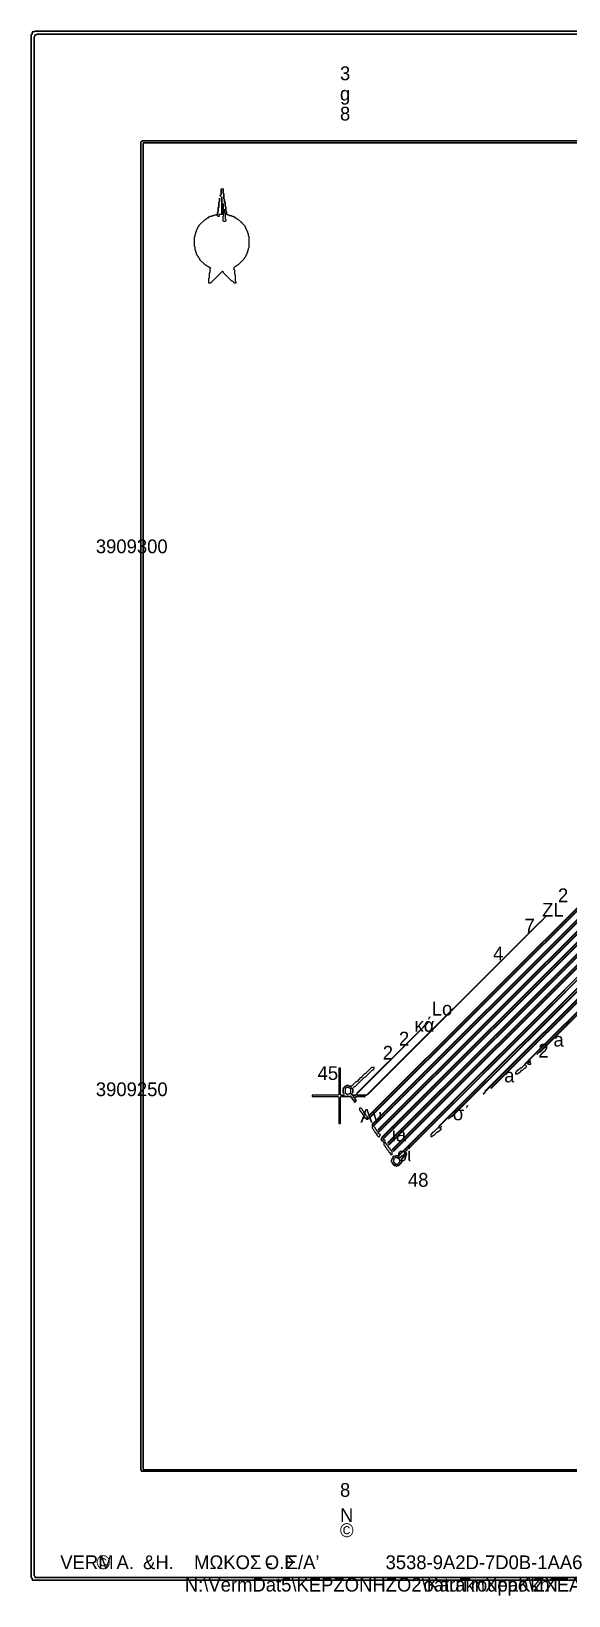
# Model space of a CAD drawing. Header units: metres. Extents: x 7 to 3931, y 6 to 2277.
# Drawn here: x 7 to 786, y 6 to 2277 of the extents above; entities that cross this region are included whole.
import ezdxf

# ---------------------------------------------------------------- set-up
doc = ezdxf.new("R2010")
doc.units = ezdxf.units.M

msp = doc.modelspace()

# ---------------------------------------------------------------- linework, layer by layer
for p, q in [((8, 2273), (7, 2272)), ((7, 2272), (8, 2273)), ((7, 2272), (7, 33)), ((7, 33), (7, 2272)), ((11, 2276), (8, 2276)), ((8, 2276), (8, 2273)), ((8, 2275), (9, 2276)), ((8, 2273), (8, 2275)), ((9, 2276), (11, 2276)), ((12, 2277), (11, 2276)), ((11, 2276), (12, 2277)), ((2291, 2277), (12, 2277)), ((12, 2277), (2291, 2277)), ((14, 2272), (12, 2272)), ((12, 2272), (12, 2270)), ((12, 2271), (13, 2272)), ((12, 2270), (12, 2271)), ((13, 2272), (14, 2272)), ((15, 2273), (14, 2272)), ((14, 2272), (15, 2273)), ((2288, 2273), (15, 2273)), ((15, 2273), (2288, 2273)), ((12, 2270), (11, 2269)), ((11, 2269), (12, 2270)), ((11, 2269), (11, 36)), ((11, 36), (11, 2269)), ((168, 2118), (166, 2116)), ((166, 2116), (168, 2118)), ((166, 2116), (166, 188)), ((166, 189), (166, 2116)), ((2135, 2118), (168, 2118)), ((168, 2118), (2135, 2118)), ((169, 2115), (169, 189)), ((2134, 2115), (169, 2115)), ((169, 2114), (170, 2115)), ((169, 191), (169, 2114)), ((170, 2115), (2133, 2115)), ((283, 2049), (282, 2048)), ((282, 2048), (283, 2049)), ((282, 2048), (282, 2040)), ((282, 2040), (282, 2048)), ((285, 2042), (285, 2049)), ((285, 2049), (285, 2042)), ((278, 2021), (279, 2022)), ((279, 2022), (278, 2021)), ((278, 2015), (278, 2021)), ((278, 2021), (278, 2015)), ((279, 2029), (280, 2030)), ((280, 2030), (279, 2029)), ((279, 2022), (279, 2029)), ((279, 2029), (279, 2022)), ((280, 2030), (280, 2035)), ((280, 2035), (280, 2030)), ((282, 2040), (281, 2039)), ((281, 2039), (282, 2040)), ((281, 2039), (281, 2038)), ((281, 2038), (281, 2039)), ((281, 2038), (283, 2036)), ((283, 2036), (281, 2038)), ((283, 2036), (283, 2012)), ((283, 2012), (283, 2036)), ((286, 2041), (285, 2042)), ((285, 2042), (286, 2041)), ((285, 2012), (285, 2027)), ((285, 2027), (285, 2012)), ((286, 2034), (286, 2041)), ((286, 2041), (286, 2034)), ((287, 2033), (286, 2034)), ((286, 2034), (287, 2033)), ((287, 2030), (286, 2029)), ((286, 2029), (287, 2030)), ((287, 2030), (287, 2033)), ((287, 2033), (287, 2030)), ((288, 2029), (287, 2030)), ((287, 2030), (288, 2029)), ((288, 2023), (288, 2029)), ((288, 2029), (288, 2023)), ((289, 2022), (288, 2023)), ((288, 2023), (289, 2022)), ((289, 2016), (289, 2022)), ((289, 2022), (289, 2016)), ((259, 2004), (250, 1995)), ((260, 2004), (259, 2004)), ((262, 2006), (260, 2004)), ((263, 2006), (262, 2006)), ((264, 2007), (263, 2006)), ((265, 2007), (264, 2007)), ((266, 2008), (265, 2007)), ((268, 2008), (266, 2008)), ((269, 2009), (268, 2008)), ((271, 2009), (269, 2009)), ((272, 2010), (271, 2009)), ((275, 2010), (272, 2010)), ((277, 2012), (275, 2010)), ((276, 2010), (277, 2011)), ((278, 2008), (276, 2010)), ((277, 2014), (278, 2015)), ((278, 2015), (277, 2014)), ((277, 2011), (277, 2014)), ((277, 2014), (277, 2012)), ((279, 2008), (278, 2008)), ((282, 2011), (279, 2011)), ((279, 2011), (279, 2010)), ((279, 2010), (280, 2009)), ((280, 2009), (279, 2008)), ((283, 2012), (282, 2011)), ((284, 2011), (283, 2012)), ((285, 2012), (284, 2011)), ((286, 2011), (285, 2012)), ((285, 2010), (286, 2011)), ((286, 2009), (285, 2010)), ((285, 2008), (286, 2009)), ((285, 2002), (285, 2008)), ((286, 2001), (285, 2002)), ((288, 2001), (286, 2001)), ((287, 2014), (287, 2019)), ((287, 2019), (287, 2014)), ((288, 2013), (287, 2014)), ((287, 2014), (288, 2013)), ((288, 2012), (288, 2013)), ((288, 2013), (288, 2005)), ((289, 2011), (288, 2012)), ((288, 2005), (289, 2004)), ((289, 2002), (288, 2001)), ((290, 2015), (289, 2016)), ((289, 2016), (290, 2015)), ((290, 2012), (289, 2011)), ((289, 2004), (289, 2002)), ((290, 2012), (290, 2015)), ((290, 2015), (290, 2012)), ((292, 2010), (290, 2012)), ((294, 2010), (292, 2010)), ((295, 2009), (294, 2010)), ((297, 2009), (295, 2009)), ((298, 2008), (297, 2009)), ((300, 2008), (298, 2008)), ((301, 2007), (300, 2008)), ((302, 2007), (301, 2007)), ((303, 2006), (302, 2007)), ((304, 2006), (303, 2006)), ((306, 2004), (304, 2006)), ((307, 2004), (306, 2004)), ((311, 2000), (307, 2004)), ((312, 2000), (311, 2000)), ((312, 1999), (312, 2000)), ((317, 1994), (312, 1999)), ((244, 1979), (243, 1978)), ((243, 1978), (243, 1965)), ((245, 1983), (244, 1982)), ((244, 1982), (244, 1979)), ((246, 1986), (245, 1985)), ((245, 1985), (245, 1983)), ((247, 1989), (246, 1988)), ((246, 1988), (246, 1986)), ((248, 1991), (247, 1990)), ((247, 1990), (247, 1989)), ((250, 1994), (248, 1992)), ((248, 1992), (248, 1991)), ((250, 1995), (250, 1994)), ((317, 1993), (317, 1994)), ((318, 1992), (317, 1993)), ((318, 1991), (318, 1992)), ((319, 1990), (318, 1991)), ((319, 1989), (319, 1990)), ((320, 1988), (319, 1989)), ((320, 1987), (320, 1988)), ((321, 1986), (320, 1987)), ((321, 1984), (321, 1986)), ((322, 1983), (321, 1984)), ((322, 1980), (322, 1983)), ((323, 1979), (322, 1980)), ((323, 1963), (323, 1979)), ((243, 1965), (244, 1964)), ((244, 1964), (244, 1960)), ((244, 1960), (245, 1959)), ((245, 1959), (245, 1957)), ((245, 1957), (246, 1956)), ((246, 1956), (246, 1954)), ((246, 1954), (247, 1953)), ((247, 1953), (247, 1952)), ((319, 1953), (320, 1954)), ((319, 1952), (319, 1953)), ((320, 1956), (321, 1957)), ((320, 1954), (320, 1956)), ((321, 1959), (322, 1960)), ((321, 1957), (321, 1959)), ((322, 1962), (323, 1963)), ((322, 1960), (322, 1962)), ((247, 1952), (249, 1950)), ((249, 1950), (249, 1949)), ((249, 1949), (251, 1947)), ((251, 1947), (251, 1946)), ((251, 1946), (259, 1938)), ((259, 1938), (260, 1938)), ((260, 1938), (262, 1936)), ((262, 1936), (263, 1936)), ((263, 1936), (264, 1935)), ((264, 1935), (265, 1935)), ((265, 1935), (267, 1933)), ((267, 1933), (266, 1932)), ((266, 1932), (266, 1927)), ((301, 1934), (303, 1936)), ((301, 1931), (301, 1934)), ((302, 1930), (301, 1931)), ((302, 1924), (302, 1930)), ((303, 1936), (304, 1936)), ((304, 1936), (306, 1938)), ((306, 1938), (307, 1938)), ((307, 1938), (316, 1947)), ((316, 1948), (318, 1950)), ((316, 1947), (316, 1948)), ((318, 1951), (319, 1952)), ((318, 1950), (318, 1951)), ((265, 1919), (264, 1918)), ((264, 1918), (264, 1912)), ((264, 1912), (267, 1912)), ((266, 1927), (265, 1926)), ((265, 1926), (265, 1919)), ((267, 1912), (284, 1929)), ((284, 1929), (285, 1928)), ((285, 1928), (285, 1927)), ((285, 1927), (297, 1915)), ((297, 1915), (298, 1915)), ((298, 1915), (301, 1912)), ((301, 1912), (304, 1912)), ((303, 1923), (302, 1924)), ((303, 1914), (303, 1923)), ((304, 1913), (303, 1914)), ((304, 1912), (304, 1913)), ((1637, 1777), (524, 664)), ((524, 663), (1638, 1777)), ((1639, 1775), (525, 661)), ((526, 661), (1639, 1774)), ((1611, 1764), (516, 669)), ((519, 671), (1611, 1763)), ((529, 652), (1644, 1767)), ((1644, 1768), (530, 654)), ((532, 651), (1647, 1766)), ((1645, 1765), (532, 652)), ((780, 886), (1650, 1756)), ((782, 884), (1652, 1754)), ((515, 671), (1582, 1738)), ((1572, 1729), (515, 672)), ((1656, 1746), (598, 688)), ((598, 687), (1657, 1746)), ((1658, 1744), (612, 698)), ((617, 702), (1660, 1745)), ((1662, 1736), (665, 739)), ((665, 738), (1663, 1736)), ((1664, 1734), (673, 743)), ((674, 743), (1666, 1735)), ((1669, 1725), (727, 783)), ((727, 782), (1670, 1725)), ((1671, 1723), (740, 792)), ((745, 796), (1671, 1722)), ((1373, 1546), (510, 683)), ((1375, 1544), (510, 679)), ((1276, 1462), (503, 689)), ((505, 690), (1276, 1461)), ((501, 690), (1256, 1445)), ((1246, 1436), (501, 691)), ((510, 682), (1209, 1381)), ((512, 680), (1211, 1379)), ((1126, 1329), (496, 699)), ((497, 699), (1118, 1320)), ((1070, 1277), (496, 703)), ((497, 703), (1086, 1292)), ((968, 1074), (539, 645)), ((970, 1072), (549, 651)), ((744, 984), (493, 733)), ((495, 734), (754, 993)), ((745, 984), (744, 984)), ((754, 993), (745, 984)), ((780, 885), (780, 886)), ((540, 645), (780, 885)), ((555, 656), (782, 883)), ((782, 883), (782, 884)), ((479, 735), (584, 840)), ((570, 827), (479, 736)), ((571, 827), (570, 827)), ((575, 831), (571, 827)), ((577, 834), (575, 832)), ((575, 832), (575, 831)), ((578, 834), (577, 834)), ((580, 836), (578, 834)), ((582, 839), (580, 837)), ((580, 837), (580, 836)), ((583, 839), (582, 839)), ((584, 840), (583, 839)), ((740, 792), (744, 796)), ((744, 796), (745, 796)), ((455, 772), (453, 772)), ((453, 772), (453, 734)), ((455, 734), (455, 772)), ((500, 773), (491, 764)), ((504, 773), (500, 773)), ((504, 771), (504, 773)), ((716, 772), (713, 769)), ((717, 772), (716, 772)), ((723, 778), (717, 772)), ((719, 769), (722, 772)), ((722, 772), (723, 772)), ((725, 781), (723, 779)), ((723, 778), (726, 781)), ((723, 779), (723, 778)), ((723, 777), (723, 778)), ((725, 775), (723, 777)), ((723, 772), (725, 774)), ((726, 781), (725, 781)), ((725, 774), (725, 775)), ((727, 782), (726, 781)), ((726, 781), (727, 781)), ((728, 780), (726, 778)), ((726, 778), (727, 779)), ((727, 783), (727, 782)), ((727, 781), (727, 782)), ((727, 781), (728, 780)), ((728, 780), (727, 781)), ((727, 779), (728, 778)), ((731, 783), (728, 780)), ((728, 778), (731, 778)), ((730, 782), (731, 783)), ((730, 780), (730, 782)), ((731, 779), (730, 780)), ((731, 778), (731, 779)), ((477, 752), (471, 746)), ((477, 746), (490, 759)), ((478, 752), (477, 752)), ((479, 753), (478, 752)), ((480, 753), (479, 753)), ((481, 754), (480, 753)), ((482, 755), (481, 755)), ((481, 755), (481, 754)), ((483, 756), (482, 755)), ((484, 758), (483, 757)), ((483, 757), (483, 756)), ((485, 758), (484, 758)), ((486, 759), (485, 758)), ((490, 764), (486, 760)), ((486, 760), (486, 759)), ((491, 764), (490, 764)), ((490, 759), (491, 759)), ((491, 759), (501, 769)), ((501, 769), (502, 769)), ((502, 769), (504, 771)), ((712, 769), (709, 766)), ((709, 766), (709, 764)), ((709, 764), (712, 764)), ((713, 769), (712, 769)), ((712, 764), (714, 766)), ((714, 766), (715, 766)), ((715, 766), (718, 769)), ((718, 769), (719, 769)), ((452, 733), (414, 733)), ((414, 733), (414, 731)), ((414, 731), (452, 731)), ((453, 734), (452, 733)), ((452, 731), (453, 730)), ((453, 730), (453, 692)), ((456, 733), (455, 734)), ((455, 732), (456, 733)), ((456, 731), (455, 732)), ((455, 730), (456, 731)), ((455, 692), (455, 730)), ((456, 733), (461, 733)), ((461, 733), (456, 733)), ((470, 731), (456, 731)), ((456, 731), (469, 731)), ((459, 742), (464, 747)), ((462, 746), (459, 743)), ((459, 743), (459, 737)), ((459, 737), (459, 742)), ((459, 737), (460, 736)), ((460, 736), (459, 737)), ((460, 736), (460, 735)), ((460, 735), (460, 736)), ((463, 746), (462, 746)), ((464, 744), (462, 742)), ((462, 742), (462, 737)), ((462, 737), (463, 736)), ((464, 747), (463, 746)), ((463, 736), (463, 735)), ((463, 735), (464, 735)), ((467, 747), (464, 747)), ((464, 747), (467, 747)), ((467, 744), (464, 744)), ((464, 735), (465, 734)), ((465, 734), (466, 734)), ((466, 734), (467, 735)), ((468, 746), (467, 747)), ((467, 747), (468, 746)), ((468, 743), (467, 744)), ((467, 735), (468, 735)), ((471, 746), (468, 746)), ((468, 746), (469, 746)), ((469, 743), (468, 743)), ((468, 735), (470, 737)), ((469, 746), (470, 745)), ((470, 744), (469, 743)), ((469, 731), (472, 728)), ((470, 745), (470, 744)), ((470, 742), (471, 743)), ((470, 737), (470, 742)), ((473, 737), (470, 734)), ((470, 734), (471, 734)), ((472, 729), (470, 731)), ((471, 743), (473, 741)), ((471, 735), (473, 737)), ((473, 733), (471, 735)), ((471, 734), (474, 731)), ((472, 728), (472, 729)), ((475, 725), (472, 728)), ((472, 728), (472, 727)), ((472, 727), (475, 724)), ((473, 743), (476, 746)), ((473, 737), (473, 743)), ((473, 741), (473, 737)), ((477, 733), (473, 733)), ((473, 732), (474, 733)), ((474, 731), (473, 732)), ((474, 733), (477, 733)), ((474, 731), (474, 730)), ((474, 730), (474, 731)), ((474, 730), (476, 728)), ((475, 729), (474, 730)), ((475, 729), (476, 730)), ((476, 730), (475, 729)), ((478, 726), (475, 729)), ((476, 746), (477, 746)), ((476, 730), (478, 730)), ((477, 730), (476, 730)), ((476, 728), (476, 727)), ((476, 727), (478, 725)), ((479, 735), (477, 733)), ((477, 733), (478, 734)), ((478, 731), (477, 730)), ((478, 734), (479, 734)), ((478, 730), (479, 731)), ((491, 731), (478, 731)), ((479, 736), (479, 735)), ((479, 734), (479, 735)), ((480, 733), (479, 734)), ((479, 734), (480, 733)), ((479, 731), (490, 731)), ((493, 733), (480, 733)), ((480, 733), (493, 733)), ((490, 731), (491, 730)), ((491, 730), (491, 731)), ((493, 733), (494, 734)), ((494, 734), (495, 734)), ((665, 738), (662, 735)), ((662, 735), (663, 735)), ((663, 735), (665, 737)), ((665, 739), (665, 738)), ((665, 737), (665, 738)), ((673, 743), (674, 743)), ((475, 724), (475, 725)), ((476, 723), (475, 724)), ((475, 724), (475, 723)), ((475, 723), (476, 723)), ((478, 725), (476, 723)), ((476, 723), (478, 725)), ((478, 725), (478, 726)), ((485, 714), (483, 714)), ((483, 714), (483, 711)), ((483, 711), (484, 710)), ((484, 710), (484, 709)), ((484, 709), (487, 706)), ((487, 712), (485, 714)), ((487, 711), (487, 712)), ((489, 709), (487, 711)), ((487, 706), (487, 705)), ((487, 705), (490, 702)), ((489, 708), (489, 709)), ((492, 705), (489, 708)), ((492, 704), (492, 705)), ((495, 701), (492, 704)), ((453, 692), (455, 692)), ((490, 702), (490, 701)), ((490, 701), (493, 698)), ((493, 698), (495, 698)), ((495, 700), (495, 701)), ((496, 699), (495, 700)), ((495, 698), (496, 699)), ((496, 703), (497, 703)), ((496, 699), (497, 699)), ((501, 691), (501, 685)), ((502, 689), (501, 690)), ((501, 685), (503, 683)), ((503, 689), (502, 689)), ((503, 689), (504, 690)), ((504, 688), (503, 689)), ((503, 683), (503, 682)), ((503, 682), (505, 680)), ((504, 690), (505, 690)), ((504, 687), (504, 688)), ((506, 685), (504, 687)), ((506, 684), (506, 685)), ((508, 682), (506, 684)), ((508, 681), (508, 682)), ((510, 683), (510, 682)), ((596, 685), (590, 679)), ((597, 685), (596, 685)), ((596, 679), (599, 682)), ((598, 686), (597, 685)), ((598, 688), (598, 686)), ((598, 686), (598, 687)), ((599, 685), (598, 686)), ((602, 688), (599, 685)), ((599, 682), (600, 682)), ((600, 686), (602, 688)), ((600, 685), (600, 686)), ((601, 684), (600, 685)), ((600, 682), (601, 683)), ((601, 683), (601, 684)), ((612, 698), (616, 702)), ((616, 702), (617, 702)), ((505, 680), (505, 679)), ((505, 679), (508, 676)), ((510, 679), (508, 681)), ((508, 676), (508, 675)), ((508, 675), (510, 673)), ((510, 679), (511, 680)), ((510, 678), (510, 679)), ((513, 675), (510, 678)), ((510, 673), (510, 672)), ((510, 672), (511, 673)), ((511, 680), (512, 680)), ((511, 673), (512, 672)), ((512, 674), (513, 675)), ((512, 672), (512, 674)), ((515, 671), (514, 670)), ((514, 670), (514, 667)), ((514, 667), (516, 667)), ((515, 672), (515, 671)), ((515, 670), (515, 671)), ((516, 669), (515, 670)), ((516, 667), (517, 666)), ((517, 670), (518, 671)), ((517, 669), (517, 670)), ((518, 668), (517, 669)), ((517, 666), (517, 665)), ((517, 665), (518, 664)), ((518, 671), (519, 671)), ((519, 668), (518, 668)), ((518, 664), (518, 661)), ((518, 661), (520, 659)), ((520, 667), (519, 668)), ((520, 664), (520, 667)), ((523, 661), (520, 664)), ((520, 659), (520, 658)), ((523, 660), (523, 661)), ((525, 658), (523, 660)), ((524, 664), (524, 663)), ((525, 661), (526, 661)), ((589, 679), (586, 676)), ((586, 676), (586, 673)), ((586, 673), (588, 673)), ((588, 673), (590, 675)), ((590, 679), (589, 679)), ((590, 675), (591, 675)), ((591, 675), (595, 679)), ((595, 679), (596, 679)), ((520, 658), (522, 656)), ((522, 656), (522, 655)), ((522, 655), (525, 652)), ((525, 657), (525, 658)), ((527, 655), (525, 657)), ((525, 652), (525, 651)), ((525, 651), (527, 649)), ((527, 654), (527, 655)), ((529, 652), (527, 654)), ((527, 649), (527, 648)), ((527, 648), (528, 647)), ((528, 647), (530, 647)), ((530, 653), (529, 652)), ((530, 651), (529, 652)), ((530, 640), (529, 639)), ((529, 639), (530, 640)), ((529, 639), (529, 636)), ((529, 636), (529, 639)), ((529, 636), (530, 635)), ((534, 631), (529, 636)), ((530, 654), (530, 653)), ((530, 647), (530, 651)), ((531, 642), (530, 641)), ((530, 641), (531, 642)), ((530, 641), (530, 640)), ((530, 640), (530, 641)), ((532, 644), (531, 644)), ((531, 644), (531, 642)), ((531, 642), (532, 642)), ((532, 652), (532, 651)), ((533, 645), (532, 644)), ((532, 642), (533, 641)), ((533, 640), (532, 639)), ((532, 639), (532, 636)), ((532, 636), (535, 633)), ((534, 644), (533, 645)), ((533, 641), (533, 640)), ((535, 645), (534, 644)), ((534, 643), (536, 645)), ((535, 642), (534, 643)), ((539, 645), (535, 645)), ((538, 642), (535, 642)), ((536, 645), (540, 645)), ((539, 641), (538, 642)), ((538, 633), (541, 636)), ((540, 641), (539, 641)), ((544, 636), (539, 631)), ((541, 640), (540, 641)), ((542, 643), (541, 643)), ((541, 643), (542, 643)), ((541, 636), (541, 640)), ((544, 645), (542, 643)), ((542, 643), (543, 644)), ((543, 644), (544, 644)), ((547, 644), (543, 640)), ((543, 640), (544, 639)), ((544, 644), (546, 646)), ((545, 645), (544, 645)), ((544, 640), (548, 644)), ((544, 635), (544, 640)), ((544, 639), (544, 636)), ((548, 648), (545, 645)), ((546, 646), (547, 646)), ((547, 646), (550, 649)), ((548, 644), (547, 644)), ((549, 648), (548, 648)), ((551, 647), (548, 644)), ((548, 644), (549, 644)), ((549, 651), (550, 652)), ((550, 649), (549, 648)), ((549, 644), (551, 646)), ((550, 652), (551, 652)), ((551, 649), (550, 649)), ((550, 649), (551, 648)), ((551, 652), (552, 653)), ((551, 646), (551, 649)), ((551, 648), (551, 647)), ((552, 654), (554, 656)), ((552, 653), (552, 654)), ((554, 656), (555, 656)), ((530, 635), (530, 634)), ((530, 634), (533, 631)), ((533, 631), (535, 631)), ((535, 631), (534, 631)), ((535, 633), (538, 633)), ((535, 631), (536, 630)), ((536, 630), (535, 631)), ((536, 630), (537, 630)), ((537, 630), (536, 630)), ((537, 630), (538, 631)), ((538, 631), (537, 630)), ((538, 631), (540, 631)), ((539, 631), (538, 631)), ((540, 631), (544, 635)), ((168, 187), (166, 189)), ((166, 188), (167, 187)), ((167, 187), (2136, 187)), ((2135, 187), (168, 187)), ((171, 189), (169, 191)), ((169, 189), (2134, 189)), ((2132, 189), (171, 189)), ((7, 33), (8, 32)), ((8, 32), (7, 33)), ((8, 32), (8, 29)), ((8, 30), (8, 32)), ((9, 29), (8, 30)), ((8, 29), (2295, 29)), ((2294, 29), (9, 29)), ((11, 36), (12, 35)), ((12, 35), (11, 36)), ((12, 35), (12, 33)), ((12, 34), (12, 35)), ((13, 33), (12, 34)), ((12, 33), (2291, 33)), ((2290, 33), (13, 33))]:
    msp.add_line(p, q)

# ---------------------------------------------------------------- texts
for s, p in [('3', (454.5, 2206)), ('g', (454.5, 2176.5)), ('8', (454.5, 2147.5)), ('3909300', (100.5, 1519.5)), ('2', (770.5, 1013)), ('ZL', (747.5, 992)), ('7', (722, 969)), ('4', (676.5, 928.5)), ('Lo', (587.5, 848.5)), ('κά', (562.5, 825)), ('2', (540, 805)), ('a', (764, 803.5)), ('2', (516.5, 784.5)), ('2', (742, 787.5)), ('45', (422, 755)), ('3909250', (100.5, 731.5)), ('a', (692.5, 751.5)), ('Αν', (484, 693)), ('σ΄', (618, 696.5)), ('ia', (529.5, 666)), ('οἱ', (537, 637)), ('48', (553, 600)), ('8', (454.5, 150)), ('N', (454.5, 113.5)), ('©', (454.5, 91.5)), ('VERM', (49, 45)), ('©', (101.5, 45)), ('A.', (130.5, 45)), ('&H.', (169, 45)), ('ΜΩΚΟΣ', (243, 45)), ('Ο.Ε.', (345.5, 45)), ('-', (348, 44.5)), ('Σ/Α’', (377, 45)), ('3538-9A2D-7D0B-1AA6', (520.5, 45)), ('N:\\VermDat5\\KEPZONHZO2\\KauTroupaKknT', (229.5, 12.5)), ('oatraknXepo\\ZXEAIA\\topo', (575.5, 12.5))]:
    msp.add_text(s, height=20).set_placement(p)

doc.saveas('drawing.dxf')
